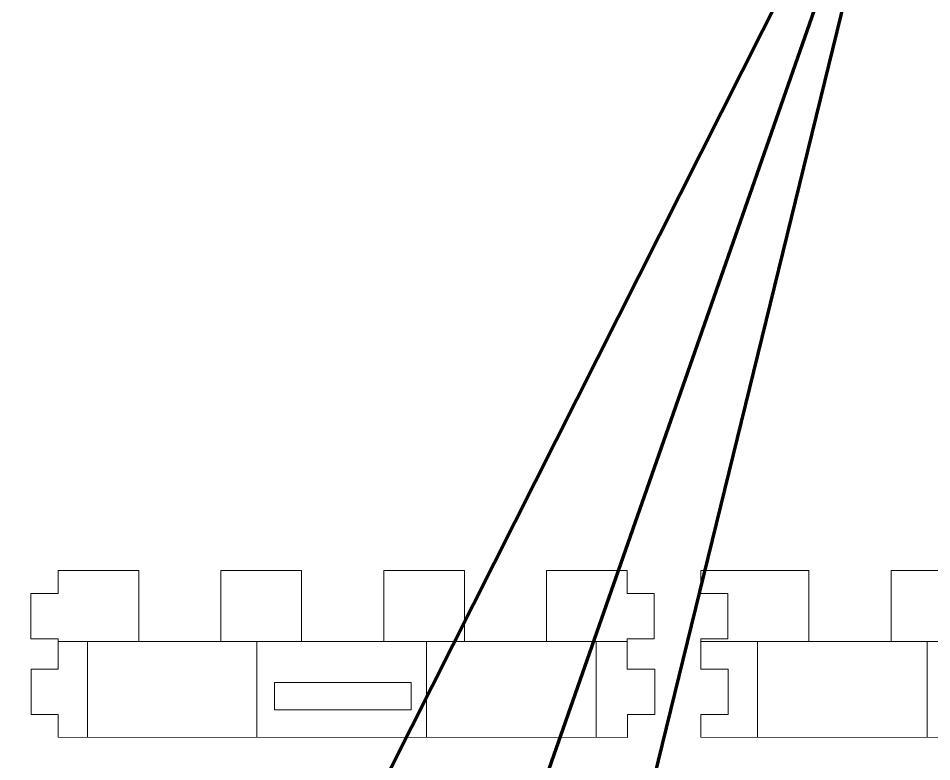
# Model space of a CAD drawing. Header units: millimetres. Extents: x -421 to 418, y -426 to 431.
# Drawn here: x -140 to -39.8, y 268 to 349.6 of the extents above; entities that cross this region are included whole.
import ezdxf

# ---------------------------------------------------------------- set-up
doc = ezdxf.new("R2010")
doc.units = ezdxf.units.MM
doc.header["$MEASUREMENT"] = 0
doc.layers.add('layer 1', color=7, linetype='Continuous')

msp = doc.modelspace()

# ---------------------------------------------------------------- linework, layer by layer
at = {"layer": 'layer 1', "color": 177, "lineweight": 100}
for points in [[(-42.4195, 379.778), (-42.4195, 379.778), (-205.7115, 55.7957), (-205.7115, 55.7957)], [(-42.4195, 379.778), (-42.4195, 379.778), (-155.2643, 57.0305), (-155.2643, 57.0305)], [(-42.4195, 379.778), (-42.4195, 379.778), (-86.6489, 199.2), (-86.6489, 199.2)]]:
    msp.add_open_spline(points, degree=3, dxfattribs=at)
at = {"layer": 'layer 1', "color": 250, "lineweight": 9}
for points, knots in [([(-135.5944, 270.7011), (-135.5944, 270.7011), (-135.5951, 273.1675), (-135.5951, 273.1675), (-135.5951, 273.1675), (-135.5951, 273.1675), (-138.554, 273.1675), (-138.554, 273.1675), (-138.554, 273.1675), (-138.554, 273.1675), (-138.554, 278.1675), (-138.554, 278.1675), (-138.554, 278.1675), (-138.554, 278.1675), (-135.5965, 278.1675), (-135.5965, 278.1675), (-135.5965, 278.1675), (-135.5965, 278.1675), (-135.5975, 281.4695), (-135.5975, 281.4695), (-135.5975, 281.4695), (-135.5975, 281.4695), (-138.5986, 281.4695), (-138.5986, 281.4695), (-138.5986, 281.4695), (-138.5986, 281.4695), (-138.5986, 286.4695), (-138.5986, 286.4695), (-138.5986, 286.4695), (-138.5986, 286.4695), (-135.5989, 286.4695), (-135.5989, 286.4695), (-135.5989, 286.4695), (-135.5989, 286.4695), (-135.5996, 288.9695), (-135.5996, 288.9695), (-135.5996, 288.9695), (-135.5996, 288.9695), (-126.7479, 288.9695), (-126.7479, 288.9695), (-126.7479, 288.9695), (-126.7479, 288.9695), (-126.7479, 281.1957), (-126.7479, 281.1957), (-126.7479, 281.1957), (-126.7479, 281.1957), (-117.7413, 281.1957), (-117.7413, 281.1957), (-117.7413, 281.1957), (-117.7413, 281.1957), (-117.7413, 288.9695), (-117.7413, 288.9695), (-117.7413, 288.9695), (-117.7413, 288.9695), (-108.8896, 288.9695), (-108.8896, 288.9695), (-108.8896, 288.9695), (-108.8896, 288.9695), (-108.8896, 281.1957), (-108.8896, 281.1957), (-108.8896, 281.1957), (-108.8896, 281.1957), (-99.883, 281.1957), (-99.883, 281.1957), (-99.883, 281.1957), (-99.883, 281.1957), (-99.883, 288.9695), (-99.883, 288.9695), (-99.883, 288.9695), (-99.883, 288.9695), (-91.0313, 288.9695), (-91.0313, 288.9695), (-91.0313, 288.9695), (-91.0313, 288.9695), (-91.0313, 281.1957), (-91.0313, 281.1957), (-91.0313, 281.1957), (-91.0313, 281.1957), (-82.0245, 281.1957), (-82.0245, 281.1957), (-82.0245, 281.1957), (-82.0245, 281.1957), (-82.0245, 288.9695), (-82.0245, 288.9695), (-82.0245, 288.9695), (-82.0245, 288.9695), (-73.1729, 288.9695), (-73.1729, 288.9695), (-73.1729, 288.9695), (-73.1729, 288.9695), (-73.1699, 286.4695), (-73.1699, 286.4695), (-73.1699, 286.4695), (-73.1699, 286.4695), (-70.1973, 286.4695), (-70.1973, 286.4695), (-70.1973, 286.4695), (-70.1973, 286.4695), (-70.1973, 281.4695), (-70.1973, 281.4695), (-70.1973, 281.4695), (-70.1973, 281.4695), (-73.164, 281.4695), (-73.164, 281.4695), (-73.164, 281.4695), (-73.164, 281.4695), (-73.1601, 278.1675), (-73.1601, 278.1675), (-73.1601, 278.1675), (-73.1601, 278.1675), (-70.1512, 278.1675), (-70.1512, 278.1675), (-70.1512, 278.1675), (-70.1512, 278.1675), (-70.1512, 273.1675), (-70.1512, 273.1675), (-70.1512, 273.1675), (-70.1512, 273.1675), (-73.1542, 273.1675), (-73.1542, 273.1675), (-73.1542, 273.1675), (-73.1542, 273.1675), (-73.1512, 270.6675), (-73.1512, 270.6675), (-73.1512, 270.6675), (-73.1512, 270.6675), (-135.5944, 270.7011), (-135.5944, 270.7011)], [0, 0, 0, 0, 0.03030303, 0.03030303, 0.03030303, 0.03030303, 0.06060606, 0.06060606, 0.06060606, 0.06060606, 0.09090909, 0.09090909, 0.09090909, 0.09090909, 0.12121212, 0.12121212, 0.12121212, 0.12121212, 0.15151515, 0.15151515, 0.15151515, 0.15151515, 0.18181818, 0.18181818, 0.18181818, 0.18181818, 0.21212121, 0.21212121, 0.21212121, 0.21212121, 0.24242424, 0.24242424, 0.24242424, 0.24242424, 0.27272727, 0.27272727, 0.27272727, 0.27272727, 0.3030303, 0.3030303, 0.3030303, 0.3030303, 0.33333333, 0.33333333, 0.33333333, 0.33333333, 0.36363636, 0.36363636, 0.36363636, 0.36363636, 0.39393939, 0.39393939, 0.39393939, 0.39393939, 0.42424242, 0.42424242, 0.42424242, 0.42424242, 0.45454545, 0.45454545, 0.45454545, 0.45454545, 0.48484848, 0.48484848, 0.48484848, 0.48484848, 0.51515152, 0.51515152, 0.51515152, 0.51515152, 0.54545455, 0.54545455, 0.54545455, 0.54545455, 0.57575758, 0.57575758, 0.57575758, 0.57575758, 0.60606061, 0.60606061, 0.60606061, 0.60606061, 0.63636364, 0.63636364, 0.63636364, 0.63636364, 0.66666667, 0.66666667, 0.66666667, 0.66666667, 0.6969697, 0.6969697, 0.6969697, 0.6969697, 0.72727273, 0.72727273, 0.72727273, 0.72727273, 0.75757576, 0.75757576, 0.75757576, 0.75757576, 0.78787879, 0.78787879, 0.78787879, 0.78787879, 0.81818182, 0.81818182, 0.81818182, 0.81818182, 0.84848485, 0.84848485, 0.84848485, 0.84848485, 0.87878788, 0.87878788, 0.87878788, 0.87878788, 0.90909091, 0.90909091, 0.90909091, 0.90909091, 0.93939394, 0.93939394, 0.93939394, 0.93939394, 1, 1, 1, 1]), ([(-65.0822, 270.7011), (-65.0822, 270.7011), (-65.0829, 273.1675), (-65.0829, 273.1675), (-65.0829, 273.1675), (-65.0829, 273.1675), (-62.0837, 273.1675), (-62.0837, 273.1675), (-62.0837, 273.1675), (-62.0837, 273.1675), (-62.0837, 278.1675), (-62.0837, 278.1675), (-62.0837, 278.1675), (-62.0837, 278.1675), (-65.0843, 278.1675), (-65.0843, 278.1675), (-65.0843, 278.1675), (-65.0843, 278.1675), (-65.0852, 281.4695), (-65.0852, 281.4695), (-65.0852, 281.4695), (-65.0852, 281.4695), (-62.1148, 281.4695), (-62.1148, 281.4695), (-62.1148, 281.4695), (-62.1148, 281.4695), (-62.1148, 286.4695), (-62.1148, 286.4695), (-62.1148, 286.4695), (-62.1148, 286.4695), (-65.0867, 286.4695), (-65.0867, 286.4695), (-65.0867, 286.4695), (-65.0867, 286.4695), (-65.0874, 288.9695), (-65.0874, 288.9695), (-65.0874, 288.9695), (-65.0874, 288.9695), (-53.2357, 288.9695), (-53.2357, 288.9695), (-53.2357, 288.9695), (-53.2357, 288.9695), (-53.2357, 281.1957), (-53.2357, 281.1957), (-53.2357, 281.1957), (-53.2357, 281.1957), (-44.2291, 281.1957), (-44.2291, 281.1957), (-44.2291, 281.1957), (-44.2291, 281.1957), (-44.2291, 288.9695), (-44.2291, 288.9695), (-44.2291, 288.9695), (-44.2291, 288.9695), (-35.3774, 288.9695), (-35.3774, 288.9695), (-35.3774, 288.9695), (-35.3774, 288.9695), (-35.3774, 281.1957), (-35.3774, 281.1957), (-35.3774, 281.1957), (-35.3774, 281.1957), (-26.3708, 281.1957), (-26.3708, 281.1957), (-26.3708, 281.1957), (-26.3708, 281.1957), (-26.3708, 288.9695), (-26.3708, 288.9695), (-26.3708, 288.9695), (-26.3708, 288.9695), (-17.5191, 288.9695), (-17.5191, 288.9695), (-17.5191, 288.9695), (-17.5191, 288.9695), (-17.5191, 281.1957), (-17.5191, 281.1957), (-17.5191, 281.1957), (-17.5191, 281.1957), (-8.5123, 281.1957), (-8.5123, 281.1957), (-8.5123, 281.1957), (-8.5123, 281.1957), (-8.5123, 288.9695), (-8.5123, 288.9695), (-8.5123, 288.9695), (-8.5123, 288.9695), (3.3393, 288.9695), (3.3393, 288.9695), (3.3393, 288.9695), (3.3393, 288.9695), (3.3423, 286.4695), (3.3423, 286.4695), (3.3423, 286.4695), (3.3423, 286.4695), (0.3464, 286.4695), (0.3464, 286.4695), (0.3464, 286.4695), (0.3464, 286.4695), (0.3464, 281.4695), (0.3464, 281.4695), (0.3464, 281.4695), (0.3464, 281.4695), (3.3482, 281.4695), (3.3482, 281.4695), (3.3482, 281.4695), (3.3482, 281.4695), (3.3521, 278.1675), (3.3521, 278.1675), (3.3521, 278.1675), (3.3521, 278.1675), (0.3845, 278.1675), (0.3845, 278.1675), (0.3845, 278.1675), (0.3845, 278.1675), (0.3845, 273.1675), (0.3845, 273.1675), (0.3845, 273.1675), (0.3845, 273.1675), (3.358, 273.1675), (3.358, 273.1675), (3.358, 273.1675), (3.358, 273.1675), (3.361, 270.6675), (3.361, 270.6675), (3.361, 270.6675), (3.361, 270.6675), (-65.0822, 270.7011), (-65.0822, 270.7011)], [0, 0, 0, 0, 0.03030303, 0.03030303, 0.03030303, 0.03030303, 0.06060606, 0.06060606, 0.06060606, 0.06060606, 0.09090909, 0.09090909, 0.09090909, 0.09090909, 0.12121212, 0.12121212, 0.12121212, 0.12121212, 0.15151515, 0.15151515, 0.15151515, 0.15151515, 0.18181818, 0.18181818, 0.18181818, 0.18181818, 0.21212121, 0.21212121, 0.21212121, 0.21212121, 0.24242424, 0.24242424, 0.24242424, 0.24242424, 0.27272727, 0.27272727, 0.27272727, 0.27272727, 0.3030303, 0.3030303, 0.3030303, 0.3030303, 0.33333333, 0.33333333, 0.33333333, 0.33333333, 0.36363636, 0.36363636, 0.36363636, 0.36363636, 0.39393939, 0.39393939, 0.39393939, 0.39393939, 0.42424242, 0.42424242, 0.42424242, 0.42424242, 0.45454545, 0.45454545, 0.45454545, 0.45454545, 0.48484848, 0.48484848, 0.48484848, 0.48484848, 0.51515152, 0.51515152, 0.51515152, 0.51515152, 0.54545455, 0.54545455, 0.54545455, 0.54545455, 0.57575758, 0.57575758, 0.57575758, 0.57575758, 0.60606061, 0.60606061, 0.60606061, 0.60606061, 0.63636364, 0.63636364, 0.63636364, 0.63636364, 0.66666667, 0.66666667, 0.66666667, 0.66666667, 0.6969697, 0.6969697, 0.6969697, 0.6969697, 0.72727273, 0.72727273, 0.72727273, 0.72727273, 0.75757576, 0.75757576, 0.75757576, 0.75757576, 0.78787879, 0.78787879, 0.78787879, 0.78787879, 0.81818182, 0.81818182, 0.81818182, 0.81818182, 0.84848485, 0.84848485, 0.84848485, 0.84848485, 0.87878788, 0.87878788, 0.87878788, 0.87878788, 0.90909091, 0.90909091, 0.90909091, 0.90909091, 0.93939394, 0.93939394, 0.93939394, 0.93939394, 1, 1, 1, 1]), ([(-111.8749, 276.6843), (-111.8749, 276.6843), (-96.8749, 276.6843), (-96.8749, 276.6843), (-96.8749, 276.6843), (-96.8749, 276.6843), (-96.8749, 273.6843), (-96.8749, 273.6843), (-96.8749, 273.6843), (-96.8749, 273.6843), (-111.8749, 273.6843), (-111.8749, 273.6843), (-111.8749, 273.6843), (-111.8749, 273.6843), (-111.8749, 276.6843), (-111.8749, 276.6843)], [0, 0, 0, 0, 0.2, 0.2, 0.2, 0.2, 0.4, 0.4, 0.4, 0.4, 0.6, 0.6, 0.6, 0.6, 1, 1, 1, 1])]:
    msp.add_open_spline(points, degree=3, knots=knots, dxfattribs=at)
at = {"layer": 'layer 1', "color": 242, "lineweight": 9}
for points in [[(-135.5974, 281.1957), (-135.5974, 281.1957), (-126.7479, 281.1957), (-126.7479, 281.1957), (-126.7479, 281.1957), (-126.7479, 281.1957), (-117.7413, 281.1957), (-117.7413, 281.1957), (-117.7413, 281.1957), (-117.7413, 281.1957), (-108.8896, 281.1957), (-108.8896, 281.1957), (-108.8896, 281.1957), (-108.8896, 281.1957), (-99.883, 281.1957), (-99.883, 281.1957), (-99.883, 281.1957), (-99.883, 281.1957), (-91.0313, 281.1957), (-91.0313, 281.1957), (-91.0313, 281.1957), (-91.0313, 281.1957), (-82.0245, 281.1957), (-82.0245, 281.1957), (-82.0245, 281.1957), (-82.0245, 281.1957), (-73.1637, 281.1957), (-73.1637, 281.1957)], [(-65.0852, 281.1957), (-65.0852, 281.1957), (-53.2357, 281.1957), (-53.2357, 281.1957), (-53.2357, 281.1957), (-53.2357, 281.1957), (-44.2291, 281.1957), (-44.2291, 281.1957), (-44.2291, 281.1957), (-44.2291, 281.1957), (-35.3774, 281.1957), (-35.3774, 281.1957), (-35.3774, 281.1957), (-35.3774, 281.1957), (-26.3708, 281.1957), (-26.3708, 281.1957), (-26.3708, 281.1957), (-26.3708, 281.1957), (-17.5191, 281.1957), (-17.5191, 281.1957), (-17.5191, 281.1957), (-17.5191, 281.1957), (-8.5123, 281.1957), (-8.5123, 281.1957), (-8.5123, 281.1957), (-8.5123, 281.1957), (3.3485, 281.1957), (3.3485, 281.1957)]]:
    msp.add_open_spline(points, degree=3, knots=[0, 0, 0, 0, 0.125, 0.125, 0.125, 0.125, 0.25, 0.25, 0.25, 0.25, 0.375, 0.375, 0.375, 0.375, 0.5, 0.5, 0.5, 0.5, 0.625, 0.625, 0.625, 0.625, 0.75, 0.75, 0.75, 0.75, 1, 1, 1, 1], dxfattribs=at)
for points in [[(-132.3913, 281.1957), (-132.3913, 281.1957), (-132.3913, 270.6994), (-132.3913, 270.6994)], [(-113.7855, 281.1957), (-113.7855, 281.1957), (-113.7855, 270.6894), (-113.7855, 270.6894)], [(-95.1797, 281.1957), (-95.1797, 281.1957), (-95.1797, 270.6794), (-95.1797, 270.6794)], [(-76.5739, 281.1957), (-76.5739, 281.1957), (-76.5739, 270.6693), (-76.5739, 270.6693)], [(-58.8791, 281.1957), (-58.8791, 281.1957), (-58.8791, 270.6994), (-58.8791, 270.6994)], [(-40.2733, 281.1957), (-40.2733, 281.1957), (-40.2733, 270.6894), (-40.2733, 270.6894)]]:
    msp.add_open_spline(points, degree=3, dxfattribs=at)

doc.saveas('drawing.dxf')
